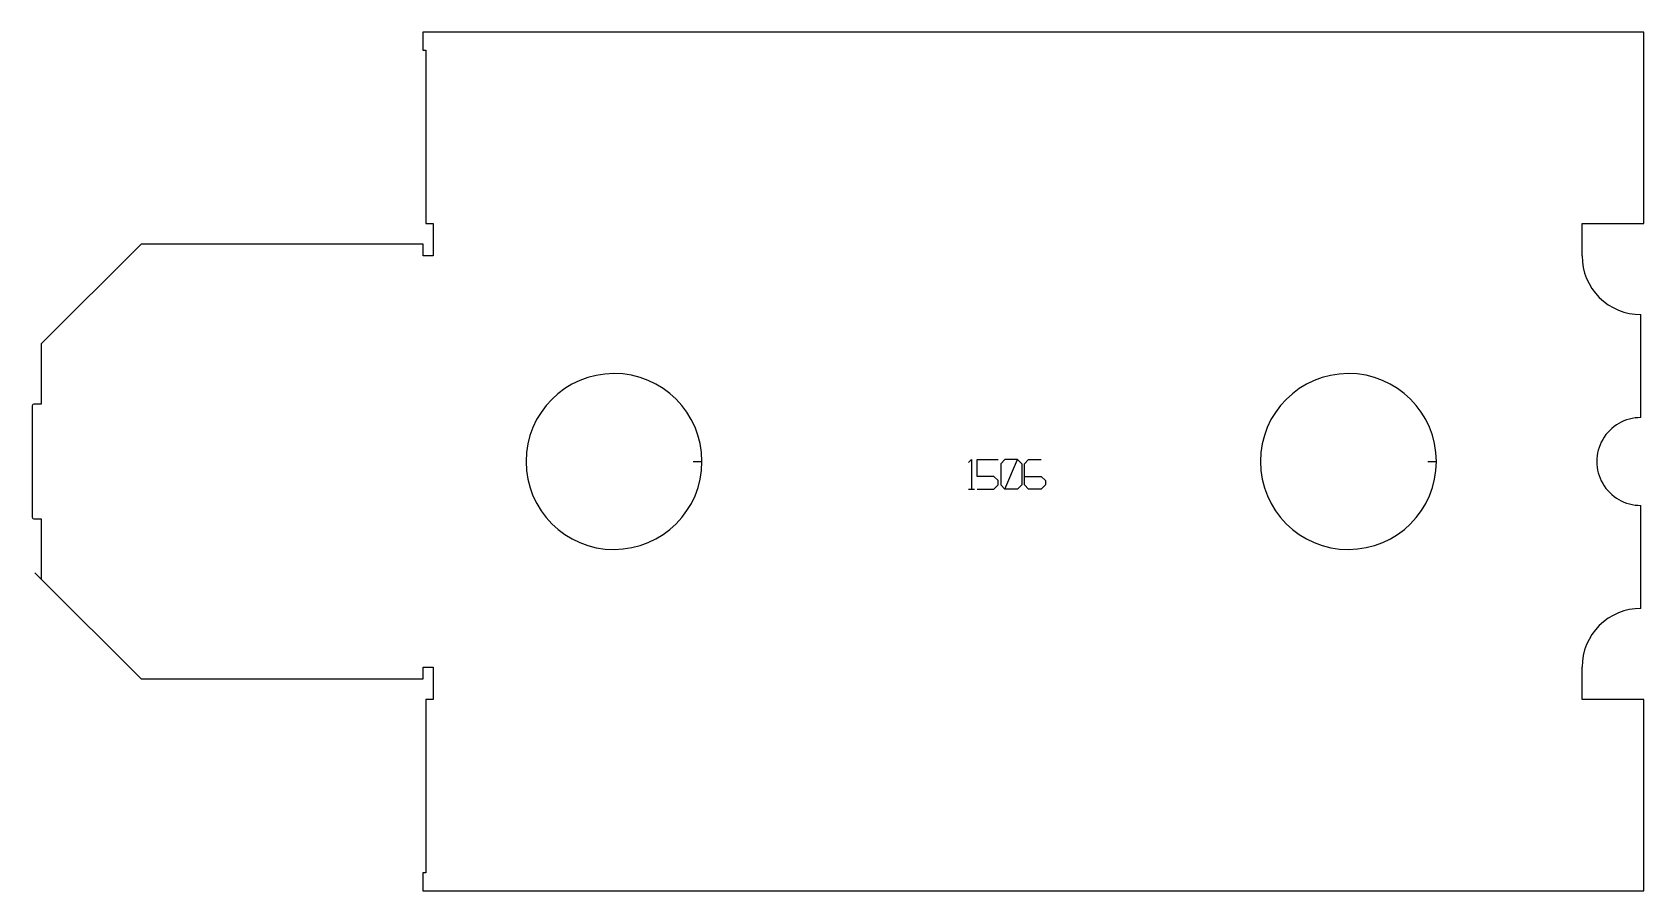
# Model space of a CAD drawing. Extents: x 935 to 1484, y 2047 to 2339.
import ezdxf

# ---------------------------------------------------------------- set-up
doc = ezdxf.new("R2010")
doc.units = 0

msp = doc.modelspace()

# ---------------------------------------------------------------- linework, layer by layer
for p, q in [((1483.55, 2339.31), (1067.95, 2339.31)), ((1067.95, 2339.31), (1067.95, 2333.21)), ((1483.55, 2274.21), (1483.55, 2339.31)), ((1067.95, 2333.21), (1068.95, 2333.21)), ((1068.95, 2333.21), (1068.95, 2274.21)), ((1068.95, 2274.21), (1071.45, 2274.21)), ((1071.45, 2274.21), (1071.45, 2263.18)), ((1462.55, 2263.13), (1462.55, 2274.21)), ((1462.55, 2274.21), (1483.55, 2274.21)), ((971.98, 2267.18), (937.95, 2233.15)), ((1068.05, 2267.18), (971.98, 2267.18)), ((1068.05, 2263.18), (1068.05, 2267.18)), ((1071.45, 2263.18), (1068.05, 2263.18)), ((1482.55, 2208.08), (1482.55, 2243.18)), ((937.95, 2233.15), (937.95, 2212.68)), ((934.95, 2212.13), (934.95, 2174.13)), ((937.95, 2212.68), (935.5, 2212.68)), ((1160, 2193.18), (1162.95, 2193.18)), ((1253.68, 2192.74), (1254.71, 2193.76)), ((1254.71, 2193.76), (1254.71, 2183.76)), ((1256.63, 2188.05), (1256.63, 2193.76)), ((1256.63, 2193.76), (1263.77, 2193.76)), ((1266.09, 2193.76), (1264.66, 2192.33)), ((1264.66, 2192.33), (1264.66, 2185.19)), ((1266.09, 2183.76), (1270.38, 2193.76)), ((1270.38, 2193.76), (1266.09, 2193.76)), ((1270.38, 2193.76), (1271.8, 2192.33)), ((1271.8, 2192.33), (1271.8, 2185.19)), ((1272.7, 2192.33), (1274.13, 2193.76)), ((1272.7, 2185.19), (1272.7, 2192.33)), ((1274.13, 2193.76), (1278.41, 2193.76)), ((1410, 2193.18), (1412.95, 2193.18)), ((1253.68, 2183.76), (1255.73, 2183.76)), ((1262.34, 2188.05), (1256.63, 2188.05)), ((1256.63, 2183.76), (1262.34, 2183.76)), ((1263.77, 2186.62), (1262.34, 2188.05)), ((1262.34, 2183.76), (1263.77, 2185.19)), ((1263.77, 2185.19), (1263.77, 2186.62)), ((1264.66, 2185.19), (1266.09, 2183.76)), ((1270.38, 2183.76), (1266.09, 2183.76)), ((1271.8, 2185.19), (1270.38, 2183.76)), ((1272.7, 2188.05), (1278.41, 2188.05)), ((1274.13, 2183.76), (1272.7, 2185.19)), ((1278.41, 2183.76), (1274.13, 2183.76)), ((1278.41, 2188.05), (1279.84, 2186.62)), ((1279.84, 2185.19), (1278.41, 2183.76)), ((1279.84, 2186.62), (1279.84, 2185.19)), ((1482.55, 2143.08), (1482.55, 2178.18)), ((935.5, 2173.58), (937.95, 2173.58)), ((937.95, 2173.58), (937.95, 2153.13)), ((935.84, 2155.21), (937.96, 2153.09)), ((937.96, 2153.09), (971.98, 2119.08)), ((1462.55, 2112.05), (1462.55, 2123.13)), ((971.98, 2119.08), (1068.05, 2119.08)), ((1068.05, 2119.08), (1068.05, 2123.08)), ((1068.05, 2123.08), (1071.45, 2123.08)), ((1071.45, 2123.08), (1071.45, 2112.05)), ((1071.45, 2112.05), (1068.95, 2112.05)), ((1068.95, 2112.05), (1068.95, 2053.05)), ((1483.55, 2112.05), (1462.55, 2112.05)), ((1483.55, 2046.95), (1483.55, 2112.05)), ((1068.95, 2053.05), (1067.95, 2053.05)), ((1067.95, 2053.05), (1067.95, 2046.95)), ((1067.95, 2046.95), (1483.55, 2046.95))]:
    msp.add_line(p, q)
for centre, radius, start, end in [((1482.5, 2263.13), 19.95, 180, 270.1436), ((1133, 2193.13), 29.95, 0.0957, 0), ((1383, 2193.13), 29.95, 0.0957, 0), ((935.5, 2212.13), 0.55, 90, 180), ((1482.5, 2193.13), 14.95, 89.8084, 270.1916), ((935.5, 2174.13), 0.55, 180, 270), ((1482.5, 2123.13), 19.95, 89.8564, 180)]:
    msp.add_arc(centre, radius, start, end)

doc.saveas('drawing.dxf')
